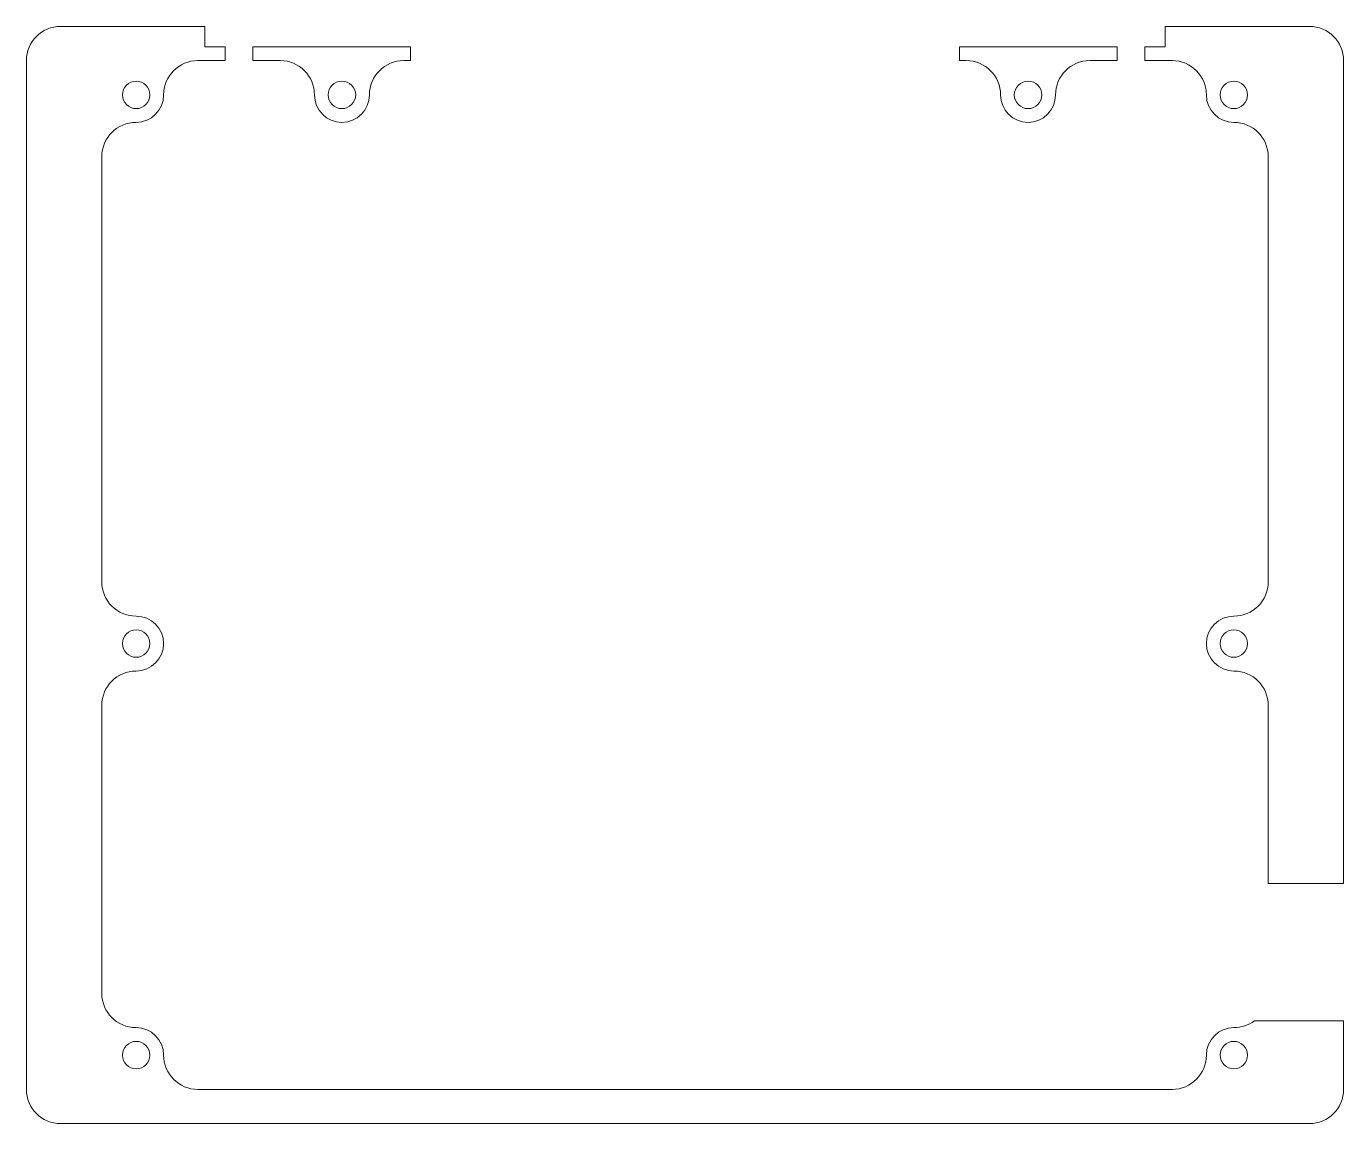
# Model space of a CAD drawing. Header units: millimetres. Extents: x -46 to 146, y -110 to 50.
import ezdxf

# ---------------------------------------------------------------- set-up
doc = ezdxf.new("R2010")
doc.units = ezdxf.units.MM
for name, color, linetype, lineweight in [('Transmitter_Body', 1, 'CONTINUOUS', 0), ('Transmitter_Body_Inner', 1, 'CONTINUOUS', 0), ('Transmitter_MountingHoles', 1, 'CONTINUOUS', 0)]:
    doc.layers.add(name, color=color, linetype=linetype, lineweight=lineweight)

msp = doc.modelspace()

# ---------------------------------------------------------------- linework, layer by layer
at = {"layer": 'Transmitter_Body'}
for p, q in [((-41, 50), (-35, 50)), ((-35, 50), (-20, 50)), ((-20, 50), (-20, 47)), ((120, 50), (135, 50)), ((120, 50), (120, 47)), ((135, 50), (141, 50)), ((-20, 47), (-17, 47)), ((-17, 45), (-17, 47)), ((-13, 45), (-13, 47)), ((-13, 47), (10, 47)), ((10, 47), (10, 45)), ((90, 47), (90, 45)), ((90, 47), (113, 47)), ((113, 45), (113, 47)), ((117, 45), (117, 47)), ((117, 47), (120, 47)), ((-46, -105), (-46, 45)), ((146, 45), (146, -75)), ((146, -95), (146, -105)), ((-41, -110), (-35, -110)), ((135, -110), (-35, -110)), ((135, -110), (141, -110))]:
    msp.add_line(p, q, dxfattribs=at)
for centre, start, end in [((-41, 45), 90, 180), ((141, 45), 0, 90), ((-41, -105), 180, 270), ((141, -105), 270, 0)]:
    msp.add_arc(centre, 5, start, end, dxfattribs=at)
at = {"layer": 'Transmitter_Body_Inner'}
for p, q in [((-21, 45), (-17, 45)), ((-13, 45), (-9, 45)), ((9, 45), (10, 45)), ((90, 45), (91, 45)), ((109, 45), (113, 45)), ((117, 45), (121, 45)), ((-26, 40), (-26, 40)), ((-4, 40), (-4, 40)), ((4, 40), (4, 40)), ((96, 40), (96, 40)), ((104, 40), (104, 40)), ((126, 40), (126, 40)), ((-30, 36), (-30, 36)), ((130, 36), (130, 36)), ((-35, -31), (-35, 31)), ((135, 31), (135, -31)), ((-30, -36), (-30, -36)), ((130, -36), (130, -36)), ((-30, -44), (-30, -44)), ((130, -44), (130, -44)), ((-35, -49), (-35, -91)), ((135, -49), (135, -75)), ((135, -75), (146, -75)), ((-30, -96), (-30, -96)), ((130, -96), (130, -96)), ((135, -95), (133, -95)), ((146, -95), (135, -95)), ((-26, -100), (-26, -100)), ((126, -100), (126, -100)), ((121, -105), (-21, -105))]:
    msp.add_line(p, q, dxfattribs=at)
for centre, radius, start, end in [((-21, 40), 5, 90, 180), ((-9, 40), 5, 0, 90), ((9, 40), 5, 90, 180), ((91, 40), 5, 0, 90), ((109, 40), 5, 90, 180), ((121, 40), 5, 0, 90), ((-30, 40), 4, 270, 0), ((0, 40), 4, 180, 0), ((100, 40), 4, 180, 0), ((130, 40), 4, 180, 270), ((-30, 31), 5, 90, 180), ((130, 31), 5, 0, 90), ((-30, -31), 5, 180, 270), ((130, -31), 5, 270, 0), ((-30, -40), 4, 270, 90), ((130, -40), 4, 90, 270), ((-30, -49), 5, 90, 180), ((130, -49), 5, 0, 90), ((-30, -91), 5, 180, 270), ((-30, -100), 4, 0, 90), ((130, -100), 4, 90, 180), ((130, -91), 5, 270, 306.8699), ((-21, -100), 5, 180, 270), ((121, -100), 5, 270, 0)]:
    msp.add_arc(centre, radius, start, end, dxfattribs=at)
at = {"layer": 'Transmitter_MountingHoles'}
for centre in [(-30, 40), (0, 40), (100, 40), (130, 40), (-30, -40), (130, -40), (-30, -100), (130, -100)]:
    msp.add_circle(centre, 2, dxfattribs=at)

doc.saveas('drawing.dxf')
